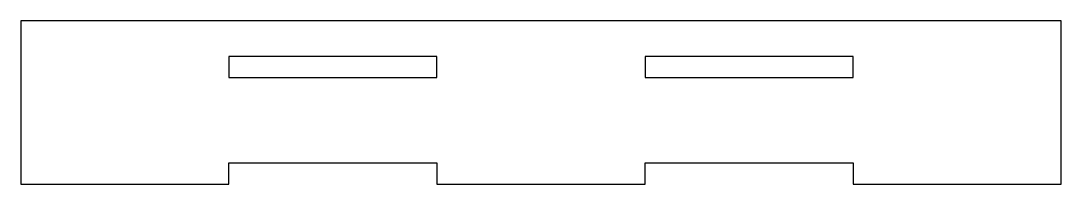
# Model space of a CAD drawing. Header units: millimetres. Extents: x -74 to 74, y -16 to 8.
import ezdxf

# ---------------------------------------------------------------- set-up
doc = ezdxf.new("R2010")
doc.units = ezdxf.units.MM

msp = doc.modelspace()

# ---------------------------------------------------------------- linework, layer by layer
at = {"color": 7, "linetype": 'Continuous', "lineweight": 25}
for p, q in [((-73.5, 7.5), (-73.5, -15.5)), ((73.5, 7.5), (-73.5, 7.5)), ((73.5, -15.5), (73.5, 7.5)), ((-14.7, 2.5), (-44.1, 2.5)), ((-44.1, 2.5), (-44.1, -0.5)), ((-14.7, -0.5), (-14.7, 2.5)), ((44.1, 2.5), (14.7, 2.5)), ((14.7, 2.5), (14.7, -0.5)), ((44.1, -0.5), (44.1, 2.5)), ((-44.1, -0.5), (-14.7, -0.5)), ((14.7, -0.5), (44.1, -0.5)), ((-44.1, -12.5), (-14.7, -12.5)), ((-44.1, -15.5), (-44.1, -12.5)), ((-14.7, -12.5), (-14.7, -15.5)), ((14.7, -12.5), (44.1, -12.5)), ((14.7, -15.5), (14.7, -12.5)), ((44.1, -12.5), (44.1, -15.5)), ((-73.5, -15.5), (-44.1, -15.5)), ((-14.7, -15.5), (14.7, -15.5)), ((44.1, -15.5), (73.5, -15.5))]:
    msp.add_line(p, q, dxfattribs=at)

doc.saveas('drawing.dxf')
